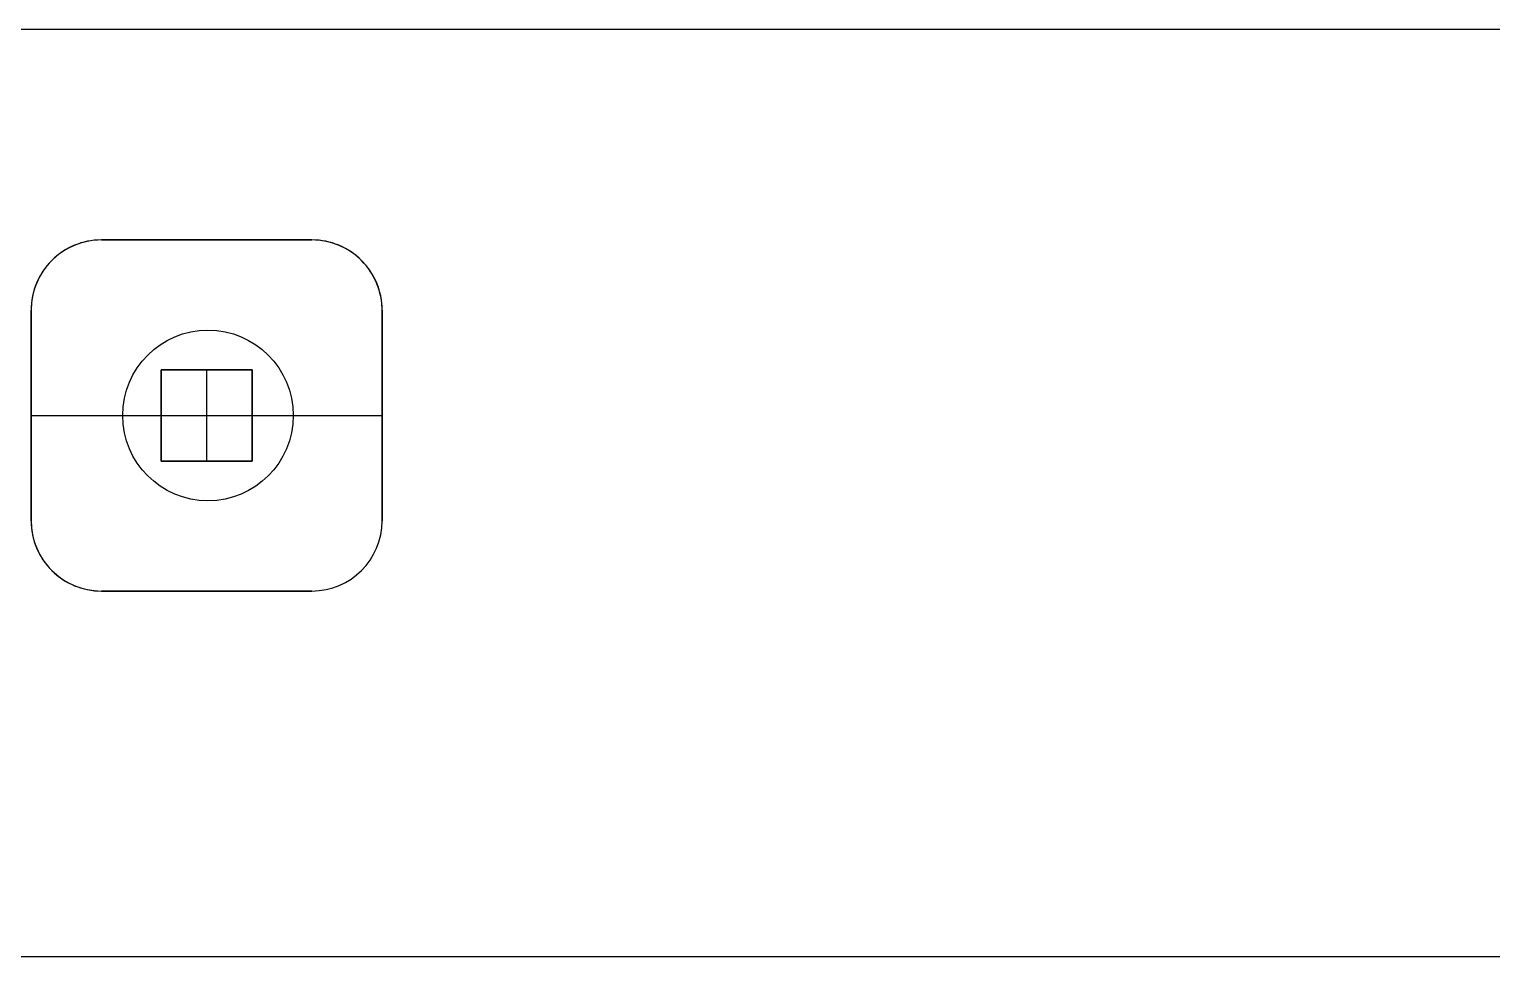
# Model space of a CAD drawing. Extents: x -0.02 to 3.17, y 0 to 2.28.
# Drawn here: x 1.7287 to 2.1389, y 1.7352 to 1.9952 of the extents above; entities that cross this region are included whole.
import ezdxf

# ---------------------------------------------------------------- set-up
doc = ezdxf.new("R2010")
doc.units = 0
doc.header["$LTSCALE"] = 0.0393700787401575
for name, color, linetype in [('LCDKEYPAD_SHIELD$1602', 3, 'CONTINUOUS'), ('LCDKEYPAD_SHIELD$1602$LCD_', 7, 'CONTINUOUS'), ('LCDKEYPAD_SHIELD$BOARD', 178, 'CONTINUOUS')]:
    doc.layers.add(name, color=color, linetype=linetype)

msp = doc.modelspace()

# ---------------------------------------------------------------- linework, layer by layer
at = {"layer": 'LCDKEYPAD_SHIELD$1602'}
for p, q in [((-0.0191286718781696, 1.99516769538603, 0.1635614114254201), (3.150162666704507, 1.99516769538603, 0.1635614114254201)), ((-0.0191286718781696, 1.99516769538603, 0.100569285441168), (3.150162666704507, 1.99516769538603, 0.100569285441168))]:
    msp.add_line(p, q, dxfattribs=at)
at = {"layer": 'LCDKEYPAD_SHIELD$1602', "color": 0}
for p, q in [((2.95087132812183, 1.73516769538603, 0.1635614114254201), (0.1508713281218304, 1.73516769538603, 0.1635614114254201)), ((2.95087132812183, 1.73516769538603, 0.44256141142542), (0.1508713281218304, 1.73516769538603, 0.44256141142542))]:
    msp.add_line(p, q, dxfattribs=at)
at = {"layer": 'LCDKEYPAD_SHIELD$1602$LCD_', "color": 0}
for p, q in [((1.748961879302933, 1.936112577275793, 0.1005692854411683), (1.748961879302933, 1.936112577275793, 0.0021440885907745)), ((1.748961879302933, 1.936112577275793, 0.0021440885907745), (1.808016997413169, 1.936112577275793, 0.0021440885907745)), ((1.808016997413169, 1.936112577275793, 0.1005692854411683), (1.748961879302933, 1.936112577275793, 0.1005692854411683)), ((1.748961879302933, 1.936112577275793, 0.1005692854411683), (1.748961879302933, 1.936112577275793, 0.0021440885907745)), ((1.808016997413169, 1.936112577275793, 0.0513566870159714), (1.748961879302933, 1.936112577275793, 0.0513566870159714)), ((1.748961879302933, 1.936112577275793, 0.0021440885907745), (1.808016997413169, 1.936112577275793, 0.0021440885907745)), ((1.778489438358051, 1.936112577275793, 0.0021440885907745), (1.778489438358051, 1.936112577275793, 0.1005692854411682)), ((1.808016997413169, 1.936112577275793, 0.0021440885907745), (1.808016997413169, 1.936112577275793, 0.1005692854411683)), ((1.808016997413169, 1.936112577275793, 0.0021440885907745), (1.808016997413169, 1.936112577275793, 0.1005692854411683)), ((1.729276839932854, 1.857372419795478, 0.0021440885907745), (1.729276839932854, 1.916427537905714, 0.0021440885907745)), ((1.729276839932854, 1.916427537905714, 0.1005692854411683), (1.729276839932854, 1.857372419795478, 0.1005692854411683)), ((1.729276839932854, 1.916427537905714, 0.0021440885907745), (1.729276839932854, 1.916427537905714, 0.1005692854411683)), ((1.729276839932854, 1.916427537905714, 0.0513566870159714), (1.729276839932854, 1.857372419795478, 0.0513566870159714)), ((1.729276839932854, 1.916427537905714, 0.0021440885907745), (1.729276839932854, 1.916427537905714, 0.1005692854411683)), ((1.729276839932854, 1.857372419795478, 0.0021440885907745), (1.729276839932854, 1.916427537905714, 0.0021440885907745)), ((1.827702036783247, 1.916427537905714, 0.0021440885907745), (1.827702036783247, 1.916427537905714, 0.1005692854411683)), ((1.827702036783247, 1.916427537905714, 0.0021440885907745), (1.827702036783247, 1.857372419795478, 0.0021440885907745)), ((1.827702036783247, 1.857372419795478, 0.1005692854411683), (1.827702036783247, 1.916427537905714, 0.1005692854411683)), ((1.827702036783247, 1.916427537905714, 0.1005692854411683), (1.827702036783247, 1.916427537905714, 0.0021440885907745)), ((1.827702036783247, 1.916427537905714, 0.0021440885907745), (1.827702036783247, 1.857372419795478, 0.0021440885907745)), ((1.827702036783247, 1.857372419795478, 0.0513566870159714), (1.827702036783247, 1.916427537905714, 0.0513566870159714)), ((1.791284713948602, 1.899695254441148, 0.0021440885907745), (1.765694162767499, 1.899695254441148, 0.0021440885907745)), ((1.765694162767499, 1.899695254441148, 0.0021440885907745), (1.765694162767499, 1.874104703260045, 0.0021440885907745)), ((1.791284713948602, 1.874104703260045, 0.0021440885907745), (1.791284713948602, 1.899695254441148, 0.0021440885907745)), ((1.729276839932854, 1.886899978850596, 0.0021440885907745), (1.729276839932854, 1.886899978850596, 0.1005692854411682)), ((1.729276839932854, 1.886899978850596, 0.0021440885907745), (1.765694162767499, 1.886899978850596, 0.0021440885907745)), ((1.791284713948602, 1.886899978850596, 0.0021440885907745), (1.827702036783248, 1.886899978850596, 0.0021440885907745)), ((1.827702036783247, 1.886899978850596, 0.1005692854411681), (1.827702036783247, 1.886899978850596, 0.0021440885907745)), ((1.765694162767499, 1.874104703260045, 0.0021440885907745), (1.791284713948602, 1.874104703260045, 0.0021440885907745)), ((1.729276839932854, 1.857372419795478, 0.1005692854411683), (1.729276839932854, 1.857372419795478, 0.0021440885907745)), ((1.729276839932854, 1.857372419795478, 0.1005692854411683), (1.729276839932854, 1.857372419795478, 0.0021440885907745)), ((1.827702036783247, 1.857372419795478, 0.0021440885907745), (1.827702036783247, 1.857372419795478, 0.1005692854411683)), ((1.827702036783247, 1.857372419795478, 0.0021440885907745), (1.827702036783247, 1.857372419795478, 0.1005692854411683)), ((1.748961879302933, 1.837687380425399, 0.0021440885907745), (1.748961879302933, 1.837687380425399, 0.1005692854411683)), ((1.808016997413169, 1.837687380425399, 0.0021440885907745), (1.748961879302933, 1.837687380425399, 0.0021440885907745)), ((1.748961879302933, 1.837687380425399, 0.1005692854411683), (1.808016997413169, 1.837687380425399, 0.1005692854411683)), ((1.748961879302933, 1.837687380425399, 0.0021440885907745), (1.748961879302933, 1.837687380425399, 0.1005692854411683)), ((1.808016997413169, 1.837687380425399, 0.0513566870159714), (1.748961879302933, 1.837687380425399, 0.0513566870159714)), ((1.808016997413169, 1.837687380425399, 0.0021440885907745), (1.748961879302933, 1.837687380425399, 0.0021440885907745)), ((1.778489438358051, 1.837687380425399, 0.1005692854411682), (1.778489438358051, 1.837687380425399, 0.0021440885907745)), ((1.808016997413169, 1.837687380425399, 0.1005692854411683), (1.808016997413169, 1.837687380425399, 0.0021440885907745)), ((1.808016997413169, 1.837687380425399, 0.1005692854411683), (1.808016997413169, 1.837687380425399, 0.0021440885907745))]:
    msp.add_line(p, q, dxfattribs=at)
at = {"layer": 'LCDKEYPAD_SHIELD$1602$LCD_', "color": 7}
for p, q in [((1.765694162767499, 1.899695254441148, 0.0690806340590607), (1.765694162767499, 1.874104703260045, 0.0690806340590607)), ((1.765694162767499, 1.899695254441148, -0.1474547990118055), (1.765694162767499, 1.899695254441148, 0.0021440885907745)), ((1.765694162767499, 1.874104703260045, -0.1474547990118055), (1.765694162767499, 1.899695254441148, -0.1474547990118055)), ((1.791284713948602, 1.899695254441148, 0.0690806340590607), (1.765694162767499, 1.899695254441148, 0.0690806340590607)), ((1.765694162767499, 1.899695254441148, -0.1474547990118055), (1.791284713948602, 1.899695254441148, -0.1474547990118055)), ((1.765694162767499, 1.899695254441148, 0.2186795216616405), (1.765694162767499, 1.874104703260045, 0.2186795216616405)), ((1.791284713948602, 1.899695254441148, 0.2186795216616405), (1.765694162767499, 1.899695254441148, 0.2186795216616405)), ((1.765694162767499, 1.899695254441148, 0.0021440885907745), (1.791284713948602, 1.899695254441148, 0.0021440885907745)), ((1.765694162767499, 1.899695254441148, 0.0690806340590607), (1.765694162767499, 1.899695254441148, 0.2186795216616405)), ((1.765694162767499, 1.874104703260045, 0.0021440885907745), (1.765694162767499, 1.899695254441148, 0.0021440885907745)), ((1.765694162767499, 1.899695254441148, 0.0021440885907745), (1.765694162767499, 1.899695254441148, 0.0690806340590607)), ((1.791284713948602, 1.899695254441148, -0.0391870824763724), (1.765694162767499, 1.899695254441148, -0.0391870824763724)), ((1.791284713948602, 1.899695254441148, 0.1104118051262076), (1.765694162767499, 1.899695254441148, 0.1104118051262076)), ((1.765694162767499, 1.899695254441148, -0.0391870824763724), (1.765694162767499, 1.874104703260045, -0.0391870824763724)), ((1.765694162767499, 1.899695254441148, 0.1104118051262076), (1.765694162767499, 1.874104703260045, 0.1104118051262076)), ((1.765694162767499, 1.874104703260045, -0.1474547990118055), (1.765694162767499, 1.899695254441148, -0.1474547990118055)), ((1.765694162767499, 1.899695254441148, -0.1474547990118055), (1.791284713948602, 1.899695254441148, -0.1474547990118055)), ((1.77848943835805, 1.899695254441148, 0.0021440885907744), (1.77848943835805, 1.899695254441148, 0.0690806340590607)), ((1.77848943835805, 1.899695254441148, -0.1474547990118054), (1.77848943835805, 1.899695254441148, 0.0021440885907744)), ((1.77848943835805, 1.899695254441148, 0.0690806340590608), (1.77848943835805, 1.899695254441148, 0.2186795216616406)), ((1.77848943835805, 1.899695254441148, -0.1474547990118055), (1.77848943835805, 1.874104703260045, -0.1474547990118055)), ((1.791284713948602, 1.874104703260045, 0.0690806340590607), (1.791284713948602, 1.899695254441148, 0.0690806340590607)), ((1.791284713948602, 1.899695254441148, -0.1474547990118055), (1.791284713948602, 1.874104703260045, -0.1474547990118055)), ((1.791284713948602, 1.899695254441148, 0.0690806340590607), (1.791284713948602, 1.899695254441148, 0.0021440885907745)), ((1.791284713948602, 1.874104703260045, 0.2186795216616405), (1.791284713948602, 1.899695254441148, 0.2186795216616405)), ((1.791284713948602, 1.899695254441148, 0.2186795216616405), (1.791284713948602, 1.899695254441148, 0.0690806340590607)), ((1.791284713948602, 1.899695254441148, 0.0021440885907745), (1.791284713948602, 1.874104703260045, 0.0021440885907745)), ((1.791284713948602, 1.899695254441148, 0.0021440885907745), (1.791284713948602, 1.899695254441148, -0.1474547990118055)), ((1.791284713948601, 1.899695254441148, -0.0391870824763724), (1.791284713948601, 1.874104703260045, -0.0391870824763724)), ((1.791284713948601, 1.899695254441148, 0.1104118051262076), (1.791284713948601, 1.874104703260045, 0.1104118051262076)), ((1.791284713948602, 1.899695254441148, -0.1474547990118055), (1.791284713948602, 1.874104703260045, -0.1474547990118055)), ((1.765694162767499, 1.886899978850596, 0.0021440885907744), (1.765694162767499, 1.886899978850596, 0.0690806340590607)), ((1.765694162767499, 1.886899978850596, -0.1474547990118054), (1.765694162767499, 1.886899978850596, 0.0021440885907744)), ((1.765694162767499, 1.886899978850596, 0.0690806340590608), (1.765694162767499, 1.886899978850596, 0.2186795216616406)), ((1.765694162767499, 1.886899978850596, -0.1474547990118055), (1.791284713948602, 1.886899978850596, -0.1474547990118055)), ((1.791284713948601, 1.886899978850596, 0.0690806340590607), (1.791284713948601, 1.886899978850596, 0.0021440885907744)), ((1.791284713948601, 1.886899978850596, 0.0021440885907744), (1.791284713948601, 1.886899978850596, -0.1474547990118054)), ((1.791284713948601, 1.886899978850596, 0.2186795216616406), (1.791284713948601, 1.886899978850596, 0.0690806340590608)), ((1.765694162767499, 1.874104703260045, 0.0690806340590607), (1.791284713948602, 1.874104703260045, 0.0690806340590607)), ((1.765694162767499, 1.874104703260045, -0.1474547990118055), (1.765694162767499, 1.874104703260045, 0.0021440885907745)), ((1.791284713948602, 1.874104703260045, -0.1474547990118055), (1.765694162767499, 1.874104703260045, -0.1474547990118055)), ((1.765694162767499, 1.874104703260045, 0.2186795216616405), (1.791284713948602, 1.874104703260045, 0.2186795216616405)), ((1.765694162767499, 1.874104703260045, 0.0690806340590607), (1.765694162767499, 1.874104703260045, 0.2186795216616405)), ((1.791284713948602, 1.874104703260045, 0.0021440885907745), (1.765694162767499, 1.874104703260045, 0.0021440885907745)), ((1.765694162767499, 1.874104703260045, 0.0021440885907745), (1.765694162767499, 1.874104703260045, 0.0690806340590607)), ((1.791284713948602, 1.874104703260045, -0.0391870824763724), (1.765694162767499, 1.874104703260045, -0.0391870824763724)), ((1.791284713948602, 1.874104703260045, 0.1104118051262076), (1.765694162767499, 1.874104703260045, 0.1104118051262076)), ((1.791284713948602, 1.874104703260045, -0.1474547990118055), (1.765694162767499, 1.874104703260045, -0.1474547990118055)), ((1.77848943835805, 1.874104703260045, 0.0690806340590607), (1.77848943835805, 1.874104703260045, 0.0021440885907744)), ((1.77848943835805, 1.874104703260045, 0.0021440885907744), (1.77848943835805, 1.874104703260045, -0.1474547990118054)), ((1.77848943835805, 1.874104703260045, 0.2186795216616406), (1.77848943835805, 1.874104703260045, 0.0690806340590608)), ((1.791284713948602, 1.874104703260045, -0.1474547990118055), (1.791284713948602, 1.874104703260045, 0.0021440885907745)), ((1.791284713948602, 1.874104703260045, 0.0690806340590607), (1.791284713948602, 1.874104703260045, 0.2186795216616405)), ((1.791284713948602, 1.874104703260045, 0.0021440885907745), (1.791284713948602, 1.874104703260045, 0.0690806340590607))]:
    msp.add_line(p, q, dxfattribs=at)
at = {"layer": 'LCDKEYPAD_SHIELD$1602$LCD_', "color": 0}
for centre, radius, start, end in [((1.748961879302933, 1.916427537905714, 0.1005692854411683), 0.0196850393700792, 90, 179.9999999999987), ((1.748961879302933, 1.916427537905714, 0.0021440885907745), 0.019685039370079, 89.99999999999935, 180), ((1.748961879302933, 1.916427537905714, 0.0513566870159713), 0.0196850393700787, 90, 180), ((1.748961879302933, 1.916427537905714, 0.0021440885907745), 0.0196850393700791, 89.99999999999935, 180), ((1.808016997413169, 1.916427537905714, 0.1005692854411683), 0.0196850393700785, 0, 90.00000000000064), ((1.808016997413169, 1.916427537905714, 0.0021440885907745), 0.0196850393700785, 0, 90), ((1.808016997413169, 1.916427537905714, 0.0513566870159713), 0.0196850393700787, 0, 90), ((1.808016997413169, 1.916427537905714, 0.0021440885907745), 0.0196850393700787, 0, 90), ((1.748961879302932, 1.857372419795478, 0.1005692854411683), 0.0196850393700782, 180, 270.0000000000019), ((1.748961879302933, 1.857372419795478, 0.0021440885907745), 0.0196850393700788, 179.9999999999994, 270), ((1.748961879302933, 1.857372419795478, 0.0513566870159713), 0.0196850393700787, 180, 270), ((1.748961879302933, 1.857372419795478, 0.0021440885907745), 0.0196850393700787, 180, 270), ((1.808016997413169, 1.857372419795478, 0.1005692854411683), 0.0196850393700788, 270, 0), ((1.808016997413169, 1.857372419795478, 0.0021440885907745), 0.0196850393700787, 270, 0), ((1.808016997413169, 1.857372419795478, 0.0513566870159713), 0.0196850393700787, 270, 0), ((1.808016997413169, 1.857372419795478, 0.0021440885907745), 0.0196850393700787, 270, 0)]:
    msp.add_arc(centre, radius, start, end, dxfattribs=at)
at = {"layer": 'LCDKEYPAD_SHIELD$BOARD'}
msp.add_line((1.778865763199181, 1.910820786666885), (1.778865763199181, 1.910820786666885, -0.06), dxfattribs=at)
for centre in [(1.778865763198367, 1.886899978850596), (1.778865763198367, 1.886899978850596, -0.06)]:
    msp.add_circle(centre, 0.0239208078162891, dxfattribs=at)

doc.saveas('drawing.dxf')
